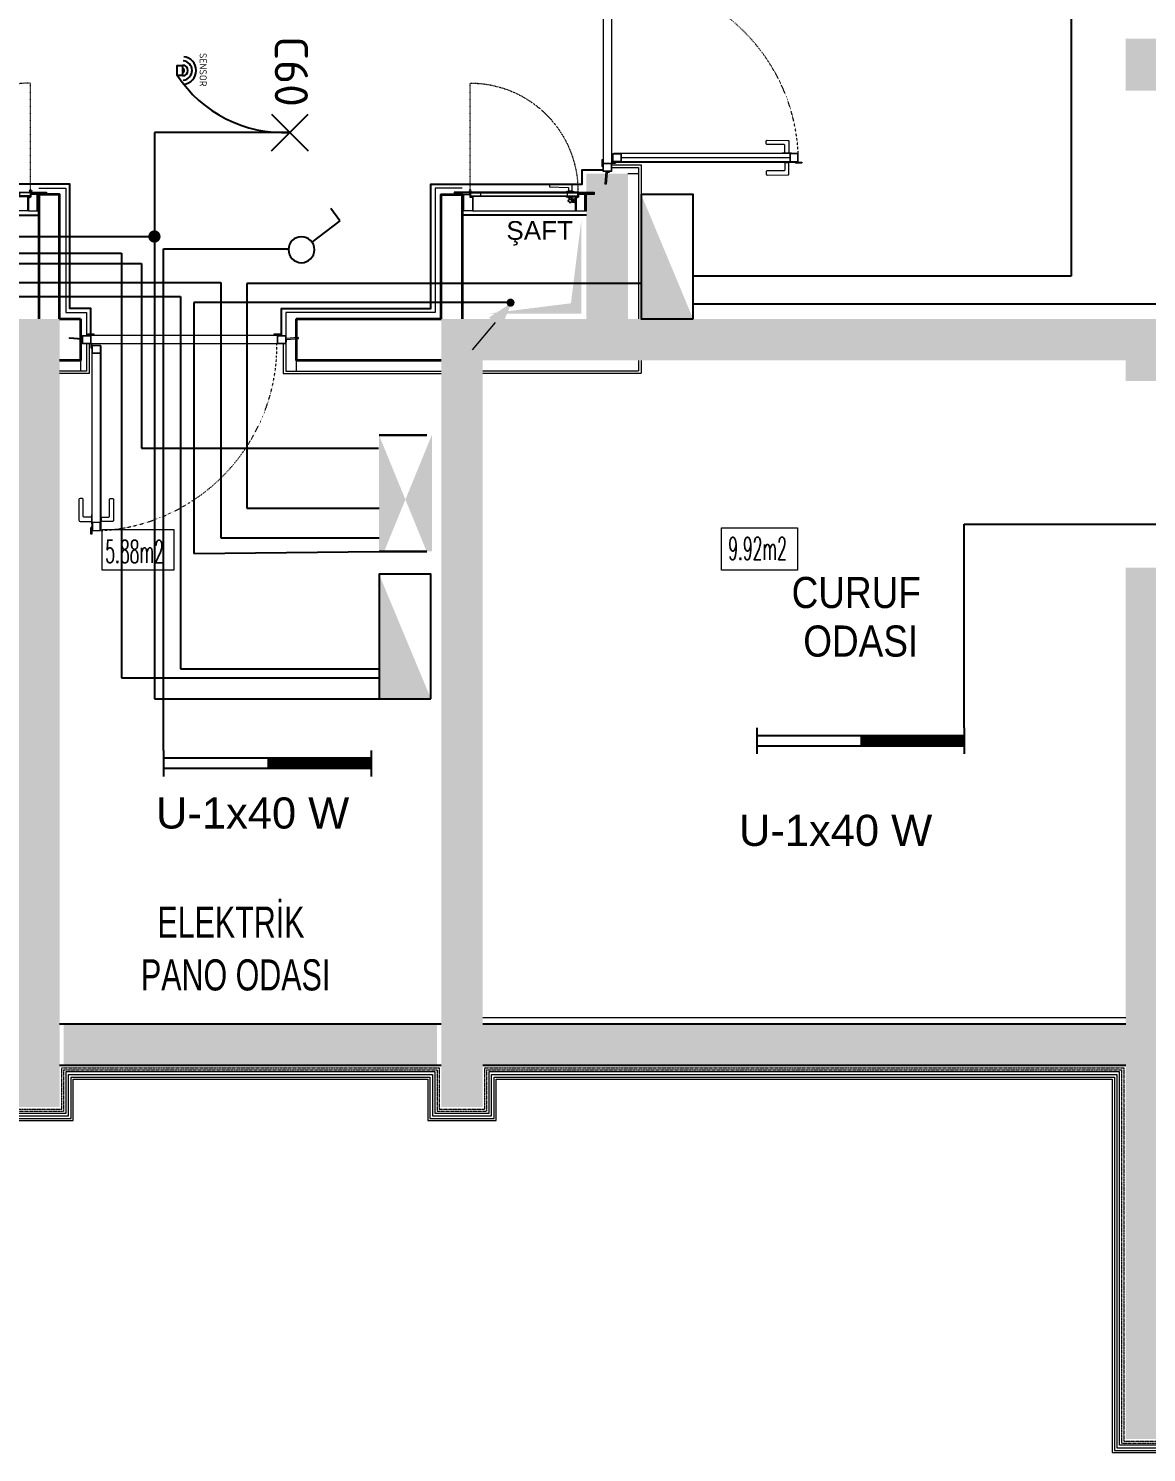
# Model space of a CAD drawing. Header units: millimetres. Extents: x -4402 to 30102, y 1696 to 6551.
# Drawn here: x 7911 to 8450, y 3618 to 4305 of the extents above; entities that cross this region are included whole.
import ezdxf

# ---------------------------------------------------------------- set-up
doc = ezdxf.new("R2010")
doc.units = ezdxf.units.MM
for name, pattern in [('DASHDOT2', [0.5, 0.25, -0.125, 0, -0.125]), ('DOT', [0.25, 0, -0.25]), ('HIDDEN2', [0.1875, 0.125, -0.0625])]:
    doc.linetypes.add(name, pattern=pattern)
for name, color, linetype, lineweight in [('B', 30, 'Continuous', 25), ('D', 4, 'Continuous', 35), ('DY', 6, 'Continuous', 13), ('KP', 1, 'Continuous', 20), ('M', 30, 'Continuous', 25), ('MH', 20, 'Continuous', 20), ('P', 1, 'Continuous', 20), ('S', 6, 'Continuous', 20), ('SORTI', 3, 'Continuous', 30), ('YA', 3, 'Continuous', 13), ('YT', 252, 'BATTING', 13), ('YYM', 20, 'Continuous', 18)]:
    doc.layers.add(name, color=color, linetype=linetype, lineweight=lineweight)
for name, color, linetype in [('BOYA', 253, 'Continuous'), ('CEMAL AYAR  AYD. HAT', 6, 'Continuous'), ('ELEKTRİK YAZI', 2, 'Continuous'), ('ELEKTRİKHATTI', 4, 'Continuous'), ('PP', 2, 'Continuous'), ('SEMBOL', 1, 'Continuous'), ('ZAYIF AKIM HATTI', 6, 'ZAYIF_AKIM_HATTI')]:
    doc.layers.add(name, color=color, linetype=linetype)
doc.layers.get('YT').off()
doc.styles.add('1', font='arial.ttf', dxfattribs={"height": 18})
doc.styles.add('SIMPLEX', font='SIMPLEX.SHX', dxfattribs={"width": 0.65, "height": 10})
doc.styles.get("Standard").update_dxf_attribs({"font": 'arial.ttf'})
doc.styles.add('TXT', font='isocpeur.ttf')
doc.linetypes.add('BATTING', pattern='A,0.0001,-0.1,[134,ltypeshp.shx,S=0.1,R=0,X=-0.1,Y=0],-0.2,[134,ltypeshp.shx,S=0.1,R=180,X=0.1,Y=0],-0.1', length=0.4001)
doc.linetypes.add('ZAYIF_AKIM_HATTI', pattern='A,12.7,-5.08,["Z",Standard,S=2.54,R=0,X=-2.54,Y=-1.27],-5.08', length=22.86)

# ---------------------------------------------------------------- blocks, each defined once
blk = doc.blocks.new('SK01')
at = {"layer": 'P', "color": 40, "linetype": 'DOT', "ltscale": 0.5}
blk.add_line((-1.71, 56.05), (-53.66, 56.05), dxfattribs=at)
at = {"layer": 'P'}
for p, q in [((-1.12, 4.2), (-1.12, 55.8)), ((-0.8, 55.9), (-1.02, 55.9)), ((-0.8, 55.9), (-0.8, 4.1)), ((-0.8, 55.9), (0.68, 55.9)), ((0.68, 55.9), (-0.8, 55.9)), ((0.68, 55.9), (0.68, 4.1)), ((0.68, 55.9), (0.9, 55.9)), ((1, 4.2), (1, 55.8)), ((8, 55), (8, 5)), ((0.68, 50.9), (-0.8, 50.9)), ((-4.77, 17.84), (-4.99, 7.61)), ((-4.77, 17.84), (-3.66, 17.84)), ((-3.66, 17.84), (-3.25, 8.61)), ((-4.49, 7.11), (-1.77, 7.11)), ((-3.25, 8.61), (-1.77, 8.61)), ((0.68, 9.1), (-0.8, 9.1)), ((1.65, 8.31), (2.52, 8.31)), ((1.65, 7.41), (2.52, 7.41)), ((2.52, 8.42), (2.52, 7.34)), ((2.72, 8.62), (3.35, 8.62)), ((2.72, 7.14), (3.35, 7.14)), ((3.55, 8.42), (3.55, 7.34)), ((3.55, 8.31), (3.84, 8.31)), ((3.55, 7.41), (3.84, 7.41)), ((3.84, 8.31), (3.84, 7.41)), ((-0.8, 4.1), (-1.02, 4.1)), ((0.68, 4.1), (-0.8, 4.1)), ((0.68, 4.1), (0.9, 4.1))]:
    blk.add_line(p, q, dxfattribs=at)
at = {"layer": 'P', "color": 1}
for points in [[(-0.8, 59.7), (-0.8, 56.2), (-1.02, 56.2, -0.414214), (-1.12, 56.3), (-1.12, 63.6, -0.414214), (-1.02, 63.7), (-0.8, 63.7)], [(-0.8, 0.3), (-0.8, 3.8), (-1.02, 3.8, 0.414214), (-1.12, 3.7), (-1.12, -3.6, 0.414214), (-1.02, -3.7), (-0.8, -3.7)]]:
    blk.add_lwpolyline(points, format="xyb", close=True, dxfattribs=at)
for points in [[(0, 56.2), (-0.8, 56.2), (-0.8, 63.7), (0, 63.7)], [(0, 59.2), (0, 56.2), (1.28, 56.2), (1.28, 55), (8, 55), (8, 59.2)], [(1.28, 55.98), (1.18, 55.98), (1, 55.78), (1, 55.36), (1.18, 55.16), (1.28, 55.16), (1.28, 55.46), (1.58, 55.46), (1.58, 55.66), (1.28, 55.66)], [(0, 3.8), (-0.8, 3.8), (-0.8, -3.7), (0, -3.7)], [(0, 0.8), (0, 3.8), (1.28, 3.8), (1.28, 5), (8, 5), (8, 0.8)], [(0, 0), (0, 0.8), (8, 0.8), (8, 0)], [(1.28, 4.02), (1.18, 4.02), (1, 4.22), (1, 4.64), (1.18, 4.84), (1.28, 4.84), (1.28, 4.54), (1.58, 4.54), (1.58, 4.34), (1.28, 4.34)]]:
    blk.add_lwpolyline(points, close=True, dxfattribs=at)
for points in [[(0, 59.2), (8, 59.2), (8, 60), (0, 60)], [(1.28, 55), (8, 55)]]:
    blk.add_lwpolyline(points, dxfattribs=at)
at = {"layer": 'P'}
for points in [[(8, 55), (8, 54.78, -0.414214), (7.9, 54.68), (1.38, 54.68, -0.414214), (1.28, 54.78), (1.28, 55)], [(-1.32, 8.91), (-1.57, 8.91, 0.414214), (-1.77, 8.71), (-1.77, 7.01, 0.414214), (-1.57, 6.81), (-1.32, 6.81)], [(-1.12, 9.91, 0.414214), (-1.32, 9.71), (-1.32, 6.01, 0.414214), (-1.12, 5.81)], [(1, 9.91, -0.414214), (1.2, 9.71), (1.2, 6.01, -0.414214), (1, 5.81)], [(1.2, 8.91), (1.45, 8.91, -0.414214), (1.65, 8.71), (1.65, 7.01, -0.414214), (1.45, 6.81), (1.2, 6.81)], [(8, 5), (8, 5.22, 0.414214), (7.9, 5.32), (1.38, 5.32, 0.414214), (1.28, 5.22), (1.28, 5)]]:
    blk.add_lwpolyline(points, format="xyb", dxfattribs=at)
for points in [[(2.78, 6.94), (2.78, 6.02), (3.3, 6.02), (3.3, 6.94), (3.8, 6.94), (3.8, 5.52), (2.28, 5.52), (2.28, 6.94)], [(1.78, 5.52), (1.78, 5.32), (4.3, 5.32), (4.3, 5.52)]]:
    blk.add_lwpolyline(points, close=True, dxfattribs=at)
for points in [[(2.88, 8.62), (2.88, 9.02), (3.2, 9.02), (3.2, 8.62)], [(3.2, 7.14), (3.2, 6.12), (2.88, 6.12), (2.88, 7.14)]]:
    blk.add_lwpolyline(points, dxfattribs=at)
at = {"layer": 'P', "color": 1}
blk.add_circle((-1.71, 56.05), 0.5, dxfattribs=at)
at = {"layer": 'P', "color": 40, "linetype": 'DOT', "ltscale": 0.5}
blk.add_arc((-1.71, 56.05), 51.95, 180, 270.75962, dxfattribs=at)
at = {"layer": 'P'}
for centre, radius, start, end in [((-1.02, 55.8), 0.1, 90, 180), ((0.9, 55.8), 0.1, 0, 90), ((-4.49, 7.61), 0.5, 180, 270), ((2.72, 8.42), 0.2, 90, 180), ((2.72, 7.34), 0.2, 180, 270), ((3.35, 8.42), 0.2, 0, 90), ((3.35, 7.34), 0.2, 270, 0), ((-1.02, 4.2), 0.1, 180, 270), ((0.9, 4.2), 0.1, 270, 0)]:
    blk.add_arc(centre, radius, start, end, dxfattribs=at)
blk = doc.blocks.new('DK1')
at = {"layer": 'KP'}
for p, q in [((-83.83, -5.15), (-83.28, -5.55)), ((-77.95, -5.48), (-81.45, -5.48)), ((-78.7, -5.33), (-80.7, -5.33)), ((2.87, -5.15), (2.32, -5.55)), ((4.92, -95), (4.92, -5)), ((9.47, -3.65), (8.92, -2.9)), ((8.92, -95), (8.92, -5)), ((-77.95, -9.92), (-81.45, -9.92)), ((-78.7, -10.07), (-80.7, -10.07)), ((9.47, -96.35), (8.92, -97.1))]:
    blk.add_line(p, q, dxfattribs=at)
for points in [[(-78.7, -5.33), (-78.7, -1.85, -0.414214), (-78.2, -1.35), (-70.2, -1.35, 0.414214), (-69.7, -0.85), (-69.7, 0.15, 0.410092), (-70.2, 0.66), (-80.2, 0.65, 0.414214), (-80.7, 0.15), (-80.7, -5.33)], [(-81.9, -5.55), (-81.9, -5.53, -0.414214), (-81.85, -5.48), (-77.55, -5.48, -0.414214), (-77.5, -5.53), (-77.5, -5.55)], [(-81.9, -9.85), (-81.9, -9.87, 0.414214), (-81.85, -9.92), (-77.55, -9.92, 0.414214), (-77.5, -9.87), (-77.5, -9.85)], [(-78.7, -10.07), (-78.7, -13.55, 0.414214), (-78.2, -14.05), (-70.2, -14.05, -0.414214), (-69.7, -14.55), (-69.7, -15.55, -0.410092), (-70.2, -16.06), (-80.2, -16.05, -0.414214), (-80.7, -15.55), (-80.7, -10.07)]]:
    blk.add_lwpolyline(points, format="xyb", dxfattribs=at)
at = {"layer": 'KP', "color": 8}
for points in [[(6.92, -0.55), (7.38, 5.15), (7.89, 5.15), (7.37, -1), (5.91, -1), (5.91, -0.55)], [(6.92, -99.45), (7.38, -105.15), (7.89, -105.15), (7.37, -99), (5.91, -99), (5.91, -99.45)]]:
    blk.add_lwpolyline(points, close=True, dxfattribs=at)
at = {"layer": 'KP'}
for points in [[(-86.73, -5.05), (-83.93, -5.05, -0.414214), (-83.83, -5.15), (-83.83, -5.55), (-86.83, -5.55), (-86.83, -5.15, -0.414214)], [(4.75, -5.05), (2.97, -5.05, 0.414214), (2.87, -5.15), (2.87, -5.55), (4.85, -5.55), (4.85, -5.15, 0.414214)], [(9.57, -6.55), (9.57, -3.75, 0.414214), (9.47, -3.65), (9.07, -3.65), (9.07, -6.65), (9.47, -6.65, 0.414214)], [(9.57, -96.25), (9.57, -93.45, 0.414214), (9.47, -93.35), (9.07, -93.35), (9.07, -96.35), (9.47, -96.35, 0.414214)]]:
    blk.add_lwpolyline(points, format="xyb", close=True, dxfattribs=at)
at = {"layer": 'KP', "color": 6}
for points in [[(-85.18, -9.7), (-81.18, -9.7), (-81.18, -5.7), (-85.18, -5.7)], [(-85.03, -9.55), (-81.33, -9.55), (-81.33, -5.85), (-85.03, -5.85)], [(4.22, -9.7), (0.22, -9.7), (0.22, -5.7), (4.22, -5.7)], [(4.07, -9.55), (0.37, -9.55), (0.37, -5.85), (4.07, -5.85)], [(8.92, -1), (8.92, -5), (4.92, -5), (4.92, -1)], [(8.77, -1.15), (8.77, -4.85), (5.07, -4.85), (5.07, -1.15)], [(8.92, -95), (8.92, -99), (4.92, -99), (4.92, -95)], [(8.77, -95.15), (8.77, -98.85), (5.07, -98.85), (5.07, -95.15)]]:
    blk.add_lwpolyline(points, close=True, dxfattribs=at)
at = {"layer": 'KP'}
for points in [[(-84.68, -5.55), (-84.68, -5.7), (3.72, -5.7), (3.72, -5.55)], [(-84.68, -9.85), (-84.68, -9.7), (3.72, -9.7), (3.72, -9.85)]]:
    blk.add_lwpolyline(points, close=True, dxfattribs=at)
for points in [[(-80.7, -5.33), (-81, -5.48)], [(-78.7, -5.33), (-78.4, -5.48)], [(-78.7, -10.07), (-78.4, -9.92)]]:
    blk.add_lwpolyline(points, dxfattribs=at)
at = {"layer": 'KP', "color": 40, "linetype": 'DOT'}
blk.add_arc((4.37, -5.15), 89.65, 182.9093, 270.25565, dxfattribs=at)
blk = doc.blocks.new('YK1000')
at = {"layer": 'KP'}
for p, q in [((-5.15, 83.75), (-5.55, 83.2)), ((-10.07, 78.62), (-10.07, 80.62)), ((-9.92, 77.87), (-9.92, 81.37)), ((-5.48, 77.87), (-5.48, 81.37)), ((-5.33, 78.62), (-5.33, 80.62)), ((-95, -5), (-5, -5)), ((-5.15, -2.95), (-5.55, -2.4)), ((-96.35, -9.55), (-97.1, -9)), ((-95, -9), (-5, -9)), ((-3.65, -9.55), (-2.9, -9))]:
    blk.add_line(p, q, dxfattribs=at)
at = {"layer": 'KP', "color": 8, "linetype": 'BATTING', "ltscale": 0.2}
blk.add_line((-7.7, 81.1), (-7.7, -0.3), dxfattribs=at)
at = {"layer": 'KP'}
for points in [[(-9.85, 84.6), (-9.7, 84.6), (-9.7, -3.8), (-9.85, -3.8)], [(-5.55, 84.6), (-5.7, 84.6), (-5.7, -3.8), (-5.55, -3.8)]]:
    blk.add_lwpolyline(points, close=True, dxfattribs=at)
at = {"layer": 'KP', "color": 6}
for points in [[(-9.7, 85.1), (-9.7, 81.1), (-5.7, 81.1), (-5.7, 85.1)], [(-9.55, 84.95), (-9.55, 81.25), (-5.85, 81.25), (-5.85, 84.95)], [(-95, -9), (-99, -9), (-99, -5), (-95, -5)], [(-95.15, -8.85), (-98.85, -8.85), (-98.85, -5.15), (-95.15, -5.15)], [(-9.7, -4.3), (-9.7, -0.3), (-5.7, -0.3), (-5.7, -4.3)], [(-9.55, -4.15), (-9.55, -0.45), (-5.85, -0.45), (-5.85, -4.15)], [(-1, -9), (-5, -9), (-5, -5), (-1, -5)], [(-1.15, -8.85), (-4.85, -8.85), (-4.85, -5.15), (-1.15, -5.15)]]:
    blk.add_lwpolyline(points, close=True, dxfattribs=at)
at = {"layer": 'KP'}
for points in [[(-5.05, 86.65), (-5.05, 83.85, -0.414214), (-5.15, 83.75), (-5.55, 83.75), (-5.55, 86.75), (-5.15, 86.75, -0.414214)], [(-5.05, -4.83), (-5.05, -3.05, 0.414214), (-5.15, -2.95), (-5.55, -2.95), (-5.55, -4.93), (-5.15, -4.93, 0.414214)], [(-96.25, -9.65), (-93.45, -9.65, 0.414214), (-93.35, -9.55), (-93.35, -9.15), (-96.35, -9.15), (-96.35, -9.55, 0.414214)], [(-6.55, -9.65), (-3.75, -9.65, 0.414214), (-3.65, -9.55), (-3.65, -9.15), (-6.65, -9.15), (-6.65, -9.55, 0.414214)]]:
    blk.add_lwpolyline(points, format="xyb", close=True, dxfattribs=at)
for points in [[(-10.07, 78.62), (-13.55, 78.62, 0.414214), (-14.05, 78.12), (-14.05, 70.12, -0.414214), (-14.55, 69.62), (-15.55, 69.62, -0.410092), (-16.06, 70.12), (-16.05, 80.12, -0.414214), (-15.55, 80.62), (-10.07, 80.62)], [(-9.85, 81.82), (-9.87, 81.82, 0.414214), (-9.92, 81.77), (-9.92, 77.47, 0.414214), (-9.87, 77.42), (-9.85, 77.42)], [(-5.55, 81.82), (-5.53, 81.82, -0.414214), (-5.48, 81.77), (-5.48, 77.47, -0.414214), (-5.53, 77.42), (-5.55, 77.42)], [(-5.33, 78.62), (-1.85, 78.62, -0.414214), (-1.35, 78.12), (-1.35, 70.12, 0.414214), (-0.85, 69.62), (0.15, 69.62, 0.410092), (0.66, 70.12), (0.65, 80.12, 0.414214), (0.15, 80.62), (-5.33, 80.62)]]:
    blk.add_lwpolyline(points, format="xyb", dxfattribs=at)
for points in [[(-10.07, 78.62), (-9.92, 78.32)], [(-5.33, 80.62), (-5.48, 80.92)], [(-5.33, 78.62), (-5.48, 78.32)]]:
    blk.add_lwpolyline(points, dxfattribs=at)
at = {"layer": 'KP', "color": 8}
for points in [[(-99.45, -7), (-105.15, -7.46), (-105.15, -7.97), (-99, -7.45), (-99, -5.99), (-99.45, -5.99)], [(-0.55, -7), (5.15, -7.46), (5.15, -7.97), (-1, -7.45), (-1, -5.99), (-0.55, -5.99)]]:
    blk.add_lwpolyline(points, close=True, dxfattribs=at)
at = {"layer": 'KP', "color": 40, "linetype": 'DOT'}
blk.add_arc((-5.15, -4.45), 89.65, 92.9093, 180.25565, dxfattribs=at)
blk = doc.blocks.new('Armatür_U 2x40')
at = {"layer": 'SEMBOL'}
for p, q in [((-50, 8.75), (-50, -3.75)), ((50, 8.75), (50, -3.75)), ((50, 5), (-50, 5)), ((50, 0), (-50, 0))]:
    blk.add_line(p, q, dxfattribs=at)
at = {"layer": 'SEMBOL', "const_width": 5}
blk.add_lwpolyline([(50, 2.5), (0, 2.5)], dxfattribs=at)
blk = doc.blocks.new('Anahtar_Adi')
at = {"layer": 'SEMBOL'}
for q in [(0.03, 6.25), (7.66, 23.11)]:
    blk.add_line((0.29, 23.14), q, dxfattribs=at)
blk.add_circle((0, 0), 6.25, dxfattribs=at)
blk = doc.blocks.new('Pano_Aydınlatma_Küçük')
at = {"layer": 'SEMBOL'}
blk.add_lwpolyline([(25, -30), (25, 30), (0, 30), (0, -30)], close=True, dxfattribs=at)
blk.add_solid([(0, 30), (25, -30), (0, -30)], dxfattribs=at)

msp = doc.modelspace()

# ---------------------------------------------------------------- hatches: boundary and pattern name
at = {"layer": 'BOYA', "linetype": 'Continuous'}
for points in [[(8810.2, 4844.98), (8790.2, 4844.98), (8790.2, 4294.98), (8460.2, 4294.98), (8460.2, 4299.98), (8440.2, 4299.98), (8440.2, 4294.98), (8440.2, 4274.98), (8790.2, 4274.98), (8790.2, 3624.98), (8810.2, 3624.98)], [(7926.2, 4164.98), (7856.2, 4164.98), (7856.2, 4234.98), (7836.2, 4234.98), (7836.2, 4164.98), (7576.2, 4164.98), (7576.2, 4134.98), (7596.2, 4134.98), (7596.2, 4144.98), (7906.2, 4144.98), (7906.2, 3784.98), (7926.2, 3784.98)], [(8130.2, 4144.98), (8440.2, 4144.98), (8440.2, 4134.98), (8460.2, 4134.98), (8460.2, 4164.98), (8200.2, 4164.98), (8200.2, 4234.98), (8180.2, 4234.98), (8180.2, 4164.98), (8110.2, 4164.98), (8110.2, 3784.98), (8130.2, 3784.98)], [(8460.2, 4044.98), (8440.2, 4044.98), (8440.2, 3624.98), (8460.2, 3624.98)], [(8108.2, 3824.98), (7928.2, 3824.98), (7928.2, 3804.98), (8108.2, 3804.98)], [(8440.2, 3824.98), (8130.2, 3824.98), (8130.2, 3804.98), (8440.2, 3804.98)]]:
    msp.add_hatch(color=256, dxfattribs=at).paths.add_polyline_path(points)
at = {"layer": 'BOYA'}
msp.add_hatch(color=256, dxfattribs=at).paths.add_polyline_path([(8177.7, 4212.48), (8177.7, 4167.48), (8132.7, 4167.48), (8172.7, 4172.48)])
at = {"layer": 'CEMAL AYAR  AYD. HAT', "true_color": 0xd19cc7}
msp.add_hatch(color=9, dxfattribs=at).paths.add_polyline_path([(7971.91, 4207.67, 1), (7971.91, 4201.67, 1)])
at = {"layer": 'ELEKTRİKHATTI', "linetype": 'HIDDEN2', "lineweight": 50}
h = msp.add_hatch(color=150, dxfattribs=at)
h.set_gradient(color1=(127, 255, 0), one_color=1, tint=1, name='SPHERICAL')
edge = h.paths.add_edge_path()
edge.add_arc((8143.61, 4172.79), 1.95, 365.16319, 725.16319)
h = msp.add_hatch(color=150, dxfattribs=at)
h.set_gradient(color1=(127, 255, 0), one_color=1, tint=1, name='SPHERICAL')
h.paths.add_polyline_path([(8144.08, 4172.7), (8139.09, 4160.79), (8133.25, 4165.66)])
at = {"layer": 'SORTI', "ltscale": 2}
h = msp.add_hatch(color=1, dxfattribs=at)
h.paths.add_polyline_path([(8092.91, 4077.86), (8080.2, 4108.9), (8080.2, 4052.88), (8082.68, 4052.88)])
h.paths.add_polyline_path([(8105.69, 4108.93), (8105.64, 4108.93), (8092.91, 4077.86), (8103.15, 4052.88), (8103.29, 4052.88), (8105.69, 4052.88)])

# ---------------------------------------------------------------- linework, layer by layer
at = {"color": 9, "true_color": 0xd19cc7}
for p, q in [((7976.37, 3956.92), (7976.37, 4198.81)), ((7976.37, 4198.81), (8036.54, 4198.81)), ((8362.31, 3967.79), (8362.31, 4066.01)), ((8362.31, 4066.01), (8517.11, 4066.01))]:
    msp.add_line(p, q, dxfattribs=at)
at = {"layer": 'B'}
for p, q in [((7856.2, 4214.98), (7916.2, 4214.98)), ((8180.2, 4214.98), (8120.2, 4214.98))]:
    msp.add_line(p, q, dxfattribs=at)
at = {"layer": 'CEMAL AYAR  AYD. HAT', "color": 9, "linetype": 'ByBlock', "true_color": 0xd19cc7}
for p, q in [((8413.9, 4417.11), (8413.9, 4185.51)), ((7971.91, 4254.82), (7971.91, 3981.88)), ((7905.56, 4204.67), (7971.91, 4204.67)), ((8413.9, 4185.51), (8231.6, 4185.51)), ((8521.27, 4172.13), (8231.6, 4172.13)), ((7971.91, 3981.88), (8080.2, 3981.88))]:
    msp.add_line(p, q, dxfattribs=at)
at = {"layer": 'CEMAL AYAR  AYD. HAT', "color": 9, "true_color": 0xd19cc7}
for p, q in [((7985.4, 4285.36), (7985.4, 4284.08)), ((8028.32, 4245.98), (8045.99, 4263.66)), ((8028.32, 4263.66), (8045.99, 4245.98)), ((8037.16, 4254.82), (7971.91, 4254.82))]:
    msp.add_line(p, q, dxfattribs=at)
at = {"layer": 'CEMAL AYAR  AYD. HAT', "color": 61, "linetype": 'ByBlock', "true_color": 0xedee99}
for p, q in [((7905.56, 4196.67), (7956.06, 4196.67)), ((7956.06, 4196.67), (7956.06, 3991.89)), ((7956.06, 3991.89), (8080.2, 3991.89))]:
    msp.add_line(p, q, dxfattribs=at)
at = {"layer": 'CEMAL AYAR  AYD. HAT', "color": 67, "linetype": 'ByBlock', "true_color": 0x727430}
for p, q in [((7883.89, 4175.71), (7984.41, 4175.71)), ((7984.41, 4175.71), (7984.41, 3996.31)), ((7984.41, 3996.31), (8080.2, 3996.31))]:
    msp.add_line(p, q, dxfattribs=at)
at = {"layer": 'CEMAL AYAR  AYD. HAT', "color": 9, "true_color": 0xd19cc7}
msp.add_lwpolyline([(7985.4, 4287.07), (7985.4, 4282.37), (7982.91, 4282.37), (7982.91, 4287.07)], close=True, dxfattribs=at)
for centre, radius, start, end in [((7985.4, 4284.72), 6.64, 275.40648, 84.59352), ((7985.4, 4284.72), 0.919, 270, 90), ((7985.4, 4284.72), 2.64, 274.53651, 85.46349), ((7985.4, 4284.72), 4.64, 275.1591, 84.8409), ((8034.39, 4316.56), 61.8, 213.58613, 272.5668)]:
    msp.add_arc(centre, radius, start, end, dxfattribs=at)
at = {"layer": 'D'}
for p, q in [((7926.2, 4164.98), (7936.2, 4164.98)), ((7936.2, 4164.98), (7936.2, 4144.98)), ((8040.2, 4164.98), (8040.2, 4144.98)), ((8040.2, 4164.98), (8110.2, 4164.98)), ((7936.2, 4144.98), (7926.2, 4144.98)), ((8110.2, 4144.98), (8040.2, 4144.98))]:
    msp.add_line(p, q, dxfattribs=at)
for points in [[(7926.2, 4164.98), (7926.2, 4224.98), (7916.2, 4224.98), (7916.2, 4164.98)], [(8110.2, 4164.98), (8110.2, 4224.98), (8120.2, 4224.98), (8120.2, 4164.98)]]:
    msp.add_lwpolyline(points, dxfattribs=at)
at = {"layer": 'DY', "color": 8, "linetype": 'DASHDOT2'}
for points in [[(7905.2, 3783.98), (7927.2, 3783.98), (7927.2, 3803.98), (8109.2, 3803.98), (8109.2, 3783.98), (8131.2, 3783.98), (8131.2, 3803.98), (8439.2, 3803.98), (8439.2, 3623.98), (8461.2, 3623.98)], [(7904.2, 3782.98), (7928.2, 3782.98), (7928.2, 3802.98), (8108.2, 3802.98), (8108.2, 3782.98), (8132.2, 3782.98), (8132.2, 3802.98), (8438.2, 3802.98), (8438.2, 3622.98), (8462.2, 3622.98)]]:
    msp.add_lwpolyline(points, dxfattribs=at)
at = {"layer": 'DY', "color": 8}
msp.add_lwpolyline([(7899.7, 3778.48), (7932.7, 3778.48), (7932.7, 3798.48), (8103.7, 3798.48), (8103.7, 3778.48), (8136.7, 3778.48), (8136.7, 3798.48), (8433.7, 3798.48), (8433.7, 3618.48), (8466.7, 3618.48)], dxfattribs=at)
at = {"layer": 'DY'}
msp.add_lwpolyline([(7900.7, 3779.48), (7931.7, 3779.48), (7931.7, 3799.48), (8104.7, 3799.48), (8104.7, 3779.48), (8135.7, 3779.48), (8135.7, 3799.48), (8434.7, 3799.48), (8434.7, 3619.48), (8465.7, 3619.48)], dxfattribs=at)
at = {"layer": 'DY', "color": 8, "linetype": 'BATTING', "ltscale": 0.125}
msp.add_lwpolyline([(7901.95, 3780.73), (7930.45, 3780.73), (7930.45, 3800.73), (8105.95, 3800.73), (8105.95, 3780.73), (8134.45, 3780.73), (8134.45, 3800.73), (8435.95, 3800.73), (8435.95, 3620.73), (8464.45, 3620.73)], dxfattribs=at)
at = {"layer": 'M', "color": 8}
for points in [[(7941.2, 4156.98), (7941.2, 4169.98), (7931.2, 4169.98), (7931.2, 4229.98), (7858.2, 4229.98), (7858.2, 4237.02), (7848.2, 4237.02)], [(8033.2, 4156.98), (8033.2, 4169.98), (8105.2, 4169.98), (8105.2, 4229.98), (8178.2, 4229.98), (8178.2, 4236.75), (8188.35, 4236.75)]]:
    msp.add_lwpolyline(points, dxfattribs=at)
at = {"layer": 'PP'}
for p, q in [((8110.2, 3824.98), (7926.2, 3824.98)), ((8440.2, 3824.98), (8130.2, 3824.98)), ((8110.2, 3804.98), (7926.2, 3804.98)), ((8440.2, 3804.98), (8130.2, 3804.98))]:
    msp.add_line(p, q, dxfattribs=at)
at = {"layer": 'S'}
for p, q in [((8192.2, 4239.23), (8206.6, 4239.23)), ((8206.6, 4239.23), (8206.6, 4164.98)), ((7939.2, 4167.98), (7939.2, 4156.98)), ((8035.2, 4167.98), (8035.2, 4156.98)), ((7940.45, 4152.98), (7940.45, 4138.58)), ((8033.95, 4152.98), (8033.95, 4138.58)), ((8206.6, 4144.98), (8206.6, 4138.73)), ((7940.45, 4138.58), (7926.2, 4138.58)), ((8033.95, 4138.58), (8110.2, 4138.58)), ((8130.2, 4138.73), (8206.6, 4138.73)), ((8440.2, 3827.98), (8130.2, 3827.98))]:
    msp.add_line(p, q, dxfattribs=at)
for points in [[(7916.2, 4227.98), (7929.2, 4227.98), (7929.2, 4167.98), (7939.2, 4167.98)], [(8120.2, 4227.98), (8107.2, 4227.98), (8107.2, 4167.98), (8035.2, 4167.98)], [(8463.2, 3621.98), (8437.2, 3621.98), (8437.2, 3801.98), (8133.2, 3801.98), (8133.2, 3781.98), (8107.2, 3781.98), (8107.2, 3801.98), (7929.2, 3801.98), (7929.2, 3781.98), (7903.2, 3781.98)]]:
    msp.add_lwpolyline(points, dxfattribs=at)
at = {"layer": 'SEMBOL', "color": 191, "lineweight": 20}
msp.add_line((8136.17, 4163.22), (8125.08, 4150.04), dxfattribs=at)
at = {"layer": 'SORTI', "color": 1, "ltscale": 2}
for p, q in [((8103.29, 4108.93), (8080.2, 4108.93)), ((8080.2, 4052.88), (8103.29, 4052.88))]:
    msp.add_line(p, q, dxfattribs=at)
at = {"layer": 'YA'}
for p, q in [((8192.2, 4237.98), (8205.35, 4237.98)), ((8205.35, 4237.98), (8205.35, 4164.98)), ((8200.2, 4234.98), (8205.35, 4234.98)), ((7939.2, 4152.98), (7939.2, 4139.83)), ((8035.2, 4152.98), (8035.2, 4139.83)), ((7939.2, 4139.83), (7926.2, 4139.83)), ((7936.2, 4144.98), (7936.2, 4139.83)), ((8035.2, 4139.83), (8110.2, 4139.83)), ((8040.2, 4144.98), (8040.2, 4139.83)), ((8130.2, 4139.98), (8205.35, 4139.98)), ((8205.35, 4144.98), (8205.35, 4139.98))]:
    msp.add_line(p, q, dxfattribs=at)
at = {"layer": 'YYM'}
for points in [[(8281.93, 4043.9), (8245.34, 4043.9), (8245.34, 4064.2), (8281.93, 4064.2)], [(7946.67, 4063.47), (7981.3, 4063.47), (7981.3, 4043.9), (7946.67, 4043.9)]]:
    msp.add_lwpolyline(points, close=True, dxfattribs=at)
at = {"layer": 'ZAYIF AKIM HATTI', "color": 5, "linetype": 'ByBlock'}
for p, q in [((7883.89, 4191.61), (7965.74, 4191.61)), ((7965.74, 4191.61), (7965.71, 4102.69)), ((7829.8, 4182.46), (8003.92, 4182.46)), ((8003.92, 4182.46), (8003.92, 4059.38)), ((8206.6, 4182.09), (8016.48, 4182.09)), ((8016.48, 4182.09), (8016.48, 4073.72)), ((8144.28, 4172.85), (7990.97, 4172.85)), ((7990.97, 4172.85), (7990.97, 4051.86)), ((7965.71, 4102.69), (8080.02, 4102.69)), ((8016.48, 4073.72), (8080.2, 4073.72)), ((8003.92, 4059.38), (8080.2, 4059.38)), ((7990.97, 4051.86), (8080.2, 4052.88))]:
    msp.add_line(p, q, dxfattribs=at)

# ---------------------------------------------------------------- block references
at = {"layer": 'KP', "rotation": 90}
msp.add_blockref('DK1', (7936.2, 4148.06), dxfattribs=at)
at = {"layer": 'P', "linetype": 'ByBlock', "rotation": 270}
msp.add_blockref('SK01', (7856.2, 4224.98), dxfattribs=at)
at = {"layer": 'P', "linetype": 'ByBlock', "xscale": -1, "rotation": 90}
msp.add_blockref('SK01', (8180.2, 4224.98), dxfattribs=at)
at = {"layer": 'SEMBOL'}
for name, p in [('Pano_Aydınlatma_Küçük', (8206.6, 4194.98)), ('Pano_Aydınlatma_Küçük', (8080.2, 4011.88)), ('Armatür_U 2x40', (8312.31, 3959.04)), ('Armatür_U 2x40', (8026.37, 3948.17))]:
    msp.add_blockref(name, p, dxfattribs=at)
at = {"layer": 'SEMBOL', "color": 40, "true_color": 0xf8d731, "xscale": -1, "rotation": 306.1390368805912}
msp.add_blockref('Anahtar_Adi', (8042.77, 4198.31), dxfattribs=at)
at = {"layer": 'YT', "ltscale": 0.2, "rotation": 270}
msp.add_blockref('YK1000', (8197.2, 4234.98), dxfattribs=at)

# ---------------------------------------------------------------- texts
at = {"layer": 'CEMAL AYAR  AYD. HAT', "color": 9, "true_color": 0xd19cc7, "style": 'TXT'}
for s, height, p in [('C60', 16, (8029.91, 4301.22)), ('SENSOR', 3.335, (7993.74, 4293.14))]:
    msp.add_text(s, height=height, rotation=270, dxfattribs=at).set_placement(p)
at = {"layer": 'ELEKTRİK YAZI'}
for p in [(7972.69, 3919.28), (8253.73, 3910.9)]:
    msp.add_text('U-1x40 W', height=15, dxfattribs=at).set_placement(p)
at = {"layer": 'MH', "style": '1'}
msp.add_text('ŞAFT', height=9, dxfattribs=at).set_placement((8141.59, 4203.08))
for s, width, p in [('CURUF', 0.85, (8279.11, 4025.57)), ('ODASI', 0.85, (8284.72, 4002.16)), ('ELEKTRİK', 0.7, (7973.37, 3866.62)), ('PANO ODASI', 0.7, (7965.43, 3841.23))]:
    msp.add_text(s, height=15, dxfattribs=dict(at, width=width)).set_placement(p)
at = {"layer": 'YYM', "style": 'SIMPLEX', "width": 0.5}
for s, p in [('5.88m2', (7948.2, 4047.3)), ('9.92m2', (8248.53, 4048.82))]:
    msp.add_text(s, height=11, dxfattribs=at).set_placement(p)

doc.saveas('drawing.dxf')
